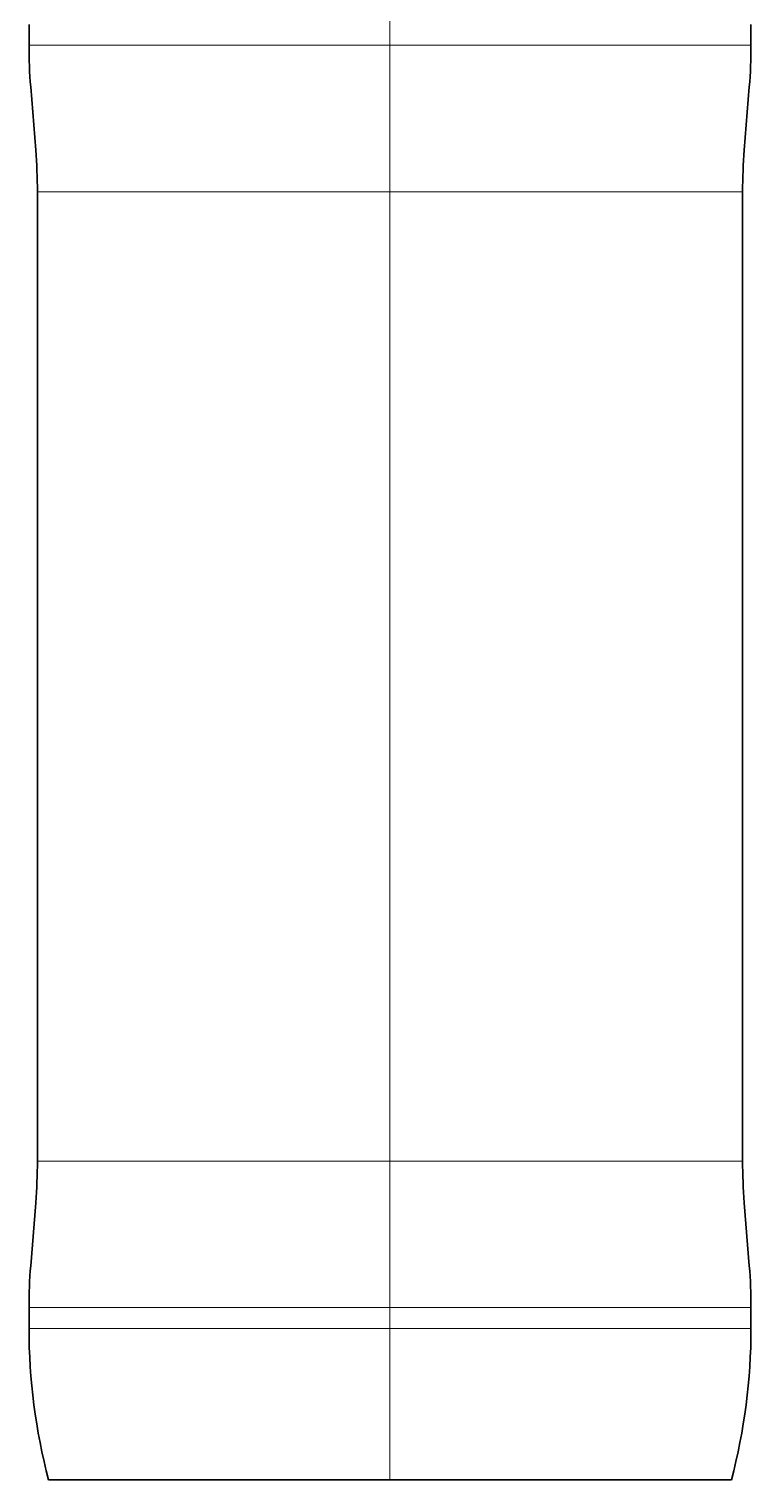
# Model space of a CAD drawing. Extents: x -192 to 556, y -94 to 522.
# Drawn here: x 486.9 to 556, y 26.2 to 165 of the extents above; entities that cross this region are included whole.
import ezdxf

# ---------------------------------------------------------------- set-up
doc = ezdxf.new("R2010")
doc.units = 0
doc.header["$LTSCALE"] = 7
doc.header["$MEASUREMENT"] = 0
doc.layers.get('0').update_dxf_attribs({"linetype": 'CONTINUOUS', "lineweight": 15})
doc.layers.add('3', color=3, linetype='CONTINUOUS', lineweight=30)
doc.layers.add('8', color=252, linetype='CONTINUOUS', lineweight=15)

msp = doc.modelspace()

# ---------------------------------------------------------------- linework, layer by layer
msp.add_line((521.4445, 276.2321), (521.4445, 26.2321))
at = {"layer": '3'}
for p, q in [((486.9195, 165.4321), (486.9195, 163.4321)), ((555.9695, 165.4321), (555.9695, 163.4321)), ((487.5606, 153.4151), (487.0784, 159.449)), ((555.3284, 153.4151), (555.8106, 159.449)), ((487.7195, 56.7321), (487.7195, 149.4321)), ((555.1695, 56.7321), (555.1695, 149.4321)), ((487.0784, 46.7151), (487.5606, 52.749)), ((555.8106, 46.7151), (555.3284, 52.749)), ((486.9195, 42.7321), (486.9195, 40.7321)), ((555.9695, 40.7321), (555.9695, 42.7321)), ((521.4445, 26.2321), (488.7945, 26.2321)), ((521.4445, 26.2321), (554.0945, 26.2321))]:
    msp.add_line(p, q, dxfattribs=at)
for centre, radius, start, end in [((536.9195, 163.4321), 50, 180, 184.569102), ((505.9695, 163.4321), 50, 355.430898, 0), ((437.7195, 149.4321), 50, 0, 4.569102), ((605.1695, 149.4321), 50, 175.430898, 180), ((437.7195, 56.7321), 50, 355.430898, 0), ((605.1695, 56.7321), 50, 180, 184.569102), ((536.9195, 42.7321), 50, 175.430898, 180), ((505.9695, 42.7321), 50, 0, 4.569102), ((543.9237, 40.7321), 57.0042, 180, 194.736102), ((498.9654, 40.7321), 57.0042, 345.263898, 0)]:
    msp.add_arc(centre, radius, start, end, dxfattribs=at)
at = {"layer": '8'}
for p, q in [((521.4445, 163.4321), (486.9195, 163.4321)), ((521.4445, 163.4321), (555.9695, 163.4321)), ((521.4445, 149.4321), (487.7195, 149.4321)), ((521.4445, 149.4321), (555.1695, 149.4321)), ((521.4445, 56.7321), (487.7195, 56.7321)), ((521.4445, 56.7321), (555.1695, 56.7321)), ((521.4445, 42.7321), (486.9195, 42.7321)), ((521.4445, 42.7321), (555.9695, 42.7321)), ((521.4445, 40.7321), (486.9195, 40.7321)), ((521.4445, 40.7321), (555.9695, 40.7321))]:
    msp.add_line(p, q, dxfattribs=at)

doc.saveas('drawing.dxf')
